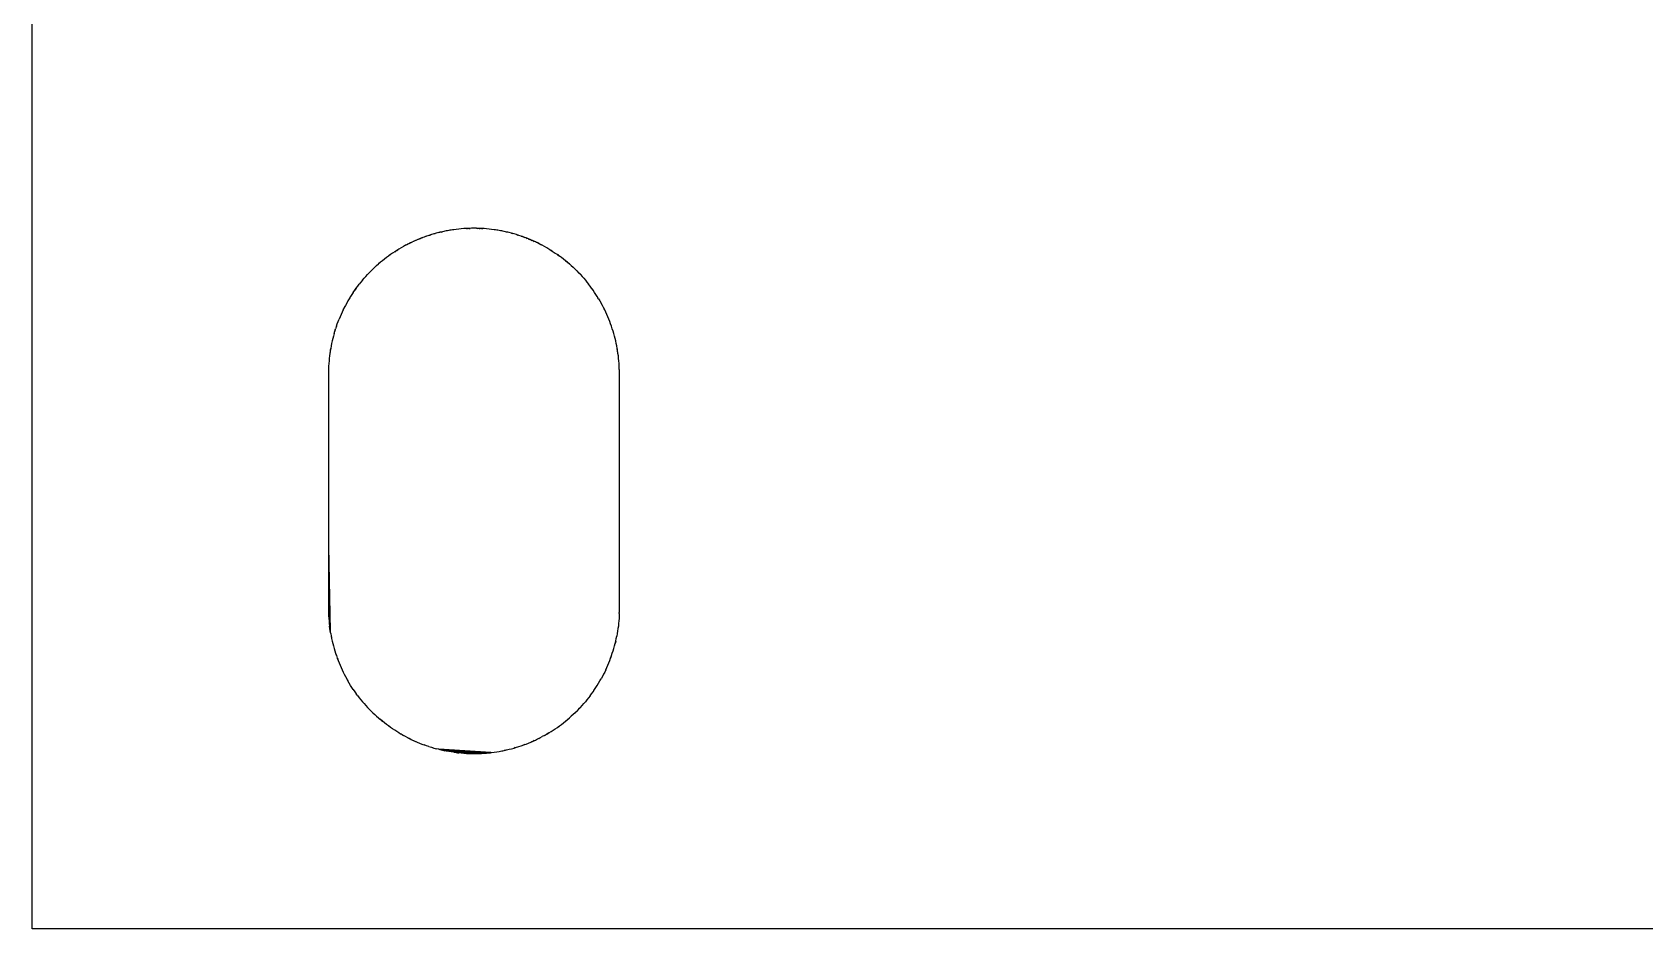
# Model space of a CAD drawing. Header units: millimetres. Extents: x 2543.3 to 2639, y 1717.1 to 1778.9.
# Drawn here: x 2629.829 to 2634.429, y 1737.958 to 1740.518 of the extents above; entities that cross this region are included whole.
import ezdxf

# ---------------------------------------------------------------- set-up
doc = ezdxf.new("R2010")
doc.units = ezdxf.units.MM

msp = doc.modelspace()

# ---------------------------------------------------------------- linework, layer by layer
at = {"color": 7, "linetype": 'Continuous', "lineweight": 25}
for p, q in [((2629.8288, 1737.9579), (2629.8288, 1778.9146)), ((2631.0096, 1739.9502), (2631.0025, 1739.9488)), ((2631.0096, 1739.9502), (2631.006, 1739.9495)), ((2631.0167, 1739.9516), (2631.0096, 1739.9502)), ((2631.0131, 1739.9509), (2631.0096, 1739.9502)), ((2631.0167, 1739.9516), (2631.0131, 1739.9509)), ((2631.0239, 1739.9528), (2631.0167, 1739.9516)), ((2631.0203, 1739.9522), (2631.0167, 1739.9516)), ((2631.0239, 1739.9528), (2631.0203, 1739.9522)), ((2631.031, 1739.9538), (2631.0239, 1739.9528)), ((2631.0274, 1739.9533), (2631.0239, 1739.9528)), ((2631.031, 1739.9538), (2631.0274, 1739.9533)), ((2631.0382, 1739.9548), (2631.031, 1739.9538)), ((2631.0454, 1739.9556), (2631.0382, 1739.9548)), ((2631.0526, 1739.9563), (2631.0454, 1739.9556)), ((2631.0598, 1739.9568), (2631.0526, 1739.9563)), ((2631.0671, 1739.9573), (2631.0598, 1739.9568)), ((2631.0634, 1739.9571), (2631.0598, 1739.9568)), ((2631.0671, 1739.9573), (2631.0634, 1739.9571)), ((2631.0743, 1739.9576), (2631.0671, 1739.9573)), ((2631.0671, 1739.9573), (2631.0707, 1739.9575)), ((2631.0743, 1739.9576), (2631.0707, 1739.9575)), ((2631.0815, 1739.9578), (2631.0743, 1739.9576)), ((2631.0743, 1739.9576), (2631.0779, 1739.9577)), ((2631.0815, 1739.9578), (2631.0779, 1739.9577)), ((2631.0888, 1739.9579), (2631.0815, 1739.9578)), ((2631.096, 1739.9578), (2631.0888, 1739.9579)), ((2631.1033, 1739.9576), (2631.096, 1739.9578)), ((2631.096, 1739.9578), (2631.0996, 1739.9577)), ((2631.1033, 1739.9576), (2631.0996, 1739.9577)), ((2631.1105, 1739.9573), (2631.1033, 1739.9576)), ((2631.1033, 1739.9576), (2631.1069, 1739.9575)), ((2631.1105, 1739.9573), (2631.1069, 1739.9575)), ((2631.1105, 1739.9573), (2631.1141, 1739.9571)), ((2631.1177, 1739.9568), (2631.1105, 1739.9573)), ((2631.1177, 1739.9568), (2631.1141, 1739.9571)), ((2631.1249, 1739.9563), (2631.1177, 1739.9568)), ((2631.1322, 1739.9556), (2631.1249, 1739.9563)), ((2631.1393, 1739.9548), (2631.1322, 1739.9556)), ((2631.1465, 1739.9538), (2631.1393, 1739.9548)), ((2631.1501, 1739.9533), (2631.1465, 1739.9538)), ((2631.1537, 1739.9528), (2631.1465, 1739.9538)), ((2631.1537, 1739.9528), (2631.1501, 1739.9533)), ((2631.1573, 1739.9522), (2631.1537, 1739.9528)), ((2631.1608, 1739.9516), (2631.1537, 1739.9528)), ((2631.1608, 1739.9516), (2631.1573, 1739.9522)), ((2631.168, 1739.9502), (2631.1608, 1739.9516)), ((2631.1644, 1739.9509), (2631.1608, 1739.9516)), ((2631.168, 1739.9502), (2631.1644, 1739.9509)), ((2631.1751, 1739.9488), (2631.168, 1739.9502)), ((2631.1715, 1739.9495), (2631.168, 1739.9502)), ((2630.8876, 1739.9058), (2630.8813, 1739.9023)), ((2630.8939, 1739.9093), (2630.8876, 1739.9058)), ((2630.8939, 1739.9093), (2630.9004, 1739.9126)), ((2630.8972, 1739.911), (2630.8939, 1739.9093)), ((2630.9004, 1739.9126), (2630.8972, 1739.911)), ((2630.9068, 1739.9159), (2630.9004, 1739.9126)), ((2630.9036, 1739.9142), (2630.9004, 1739.9126)), ((2630.9036, 1739.9142), (2630.9068, 1739.9159)), ((2630.9068, 1739.9159), (2630.9134, 1739.919)), ((2630.9101, 1739.9174), (2630.9068, 1739.9159)), ((2630.9101, 1739.9174), (2630.9134, 1739.919)), ((2630.92, 1739.922), (2630.9134, 1739.919)), ((2630.9167, 1739.9205), (2630.9134, 1739.919)), ((2630.92, 1739.922), (2630.9167, 1739.9205)), ((2630.9266, 1739.9249), (2630.92, 1739.922)), ((2630.9233, 1739.9234), (2630.92, 1739.922)), ((2630.9266, 1739.9249), (2630.9233, 1739.9234)), ((2630.9333, 1739.9276), (2630.9266, 1739.9249)), ((2630.93, 1739.9263), (2630.9266, 1739.9249)), ((2630.9333, 1739.9276), (2630.93, 1739.9263)), ((2630.94, 1739.9303), (2630.9333, 1739.9276)), ((2630.9333, 1739.9276), (2630.9367, 1739.929)), ((2630.94, 1739.9303), (2630.9367, 1739.929)), ((2630.9468, 1739.9328), (2630.94, 1739.9303)), ((2630.94, 1739.9303), (2630.9434, 1739.9316)), ((2630.9468, 1739.9328), (2630.9434, 1739.9316)), ((2630.9537, 1739.9352), (2630.9468, 1739.9328)), ((2630.9502, 1739.934), (2630.9468, 1739.9328)), ((2630.9537, 1739.9352), (2630.9502, 1739.934)), ((2630.9605, 1739.9376), (2630.9537, 1739.9352)), ((2630.9674, 1739.9397), (2630.9605, 1739.9376)), ((2630.9605, 1739.9376), (2630.964, 1739.9386)), ((2630.9674, 1739.9397), (2630.964, 1739.9386)), ((2630.9744, 1739.9418), (2630.9674, 1739.9397)), ((2630.9814, 1739.9437), (2630.9744, 1739.9418)), ((2630.9744, 1739.9418), (2630.9779, 1739.9428)), ((2630.9814, 1739.9437), (2630.9779, 1739.9428)), ((2630.9884, 1739.9455), (2630.9814, 1739.9437)), ((2630.9954, 1739.9472), (2630.9884, 1739.9455)), ((2630.9884, 1739.9455), (2630.9919, 1739.9464)), ((2630.9954, 1739.9472), (2630.9919, 1739.9464)), ((2631.0025, 1739.9488), (2630.9954, 1739.9472)), ((2630.9954, 1739.9472), (2630.999, 1739.948)), ((2631.0025, 1739.9488), (2630.999, 1739.948)), ((2631.006, 1739.9495), (2631.0025, 1739.9488)), ((2631.1751, 1739.9488), (2631.1715, 1739.9495)), ((2631.1821, 1739.9472), (2631.1751, 1739.9488)), ((2631.1786, 1739.948), (2631.1751, 1739.9488)), ((2631.1821, 1739.9472), (2631.1786, 1739.948)), ((2631.1856, 1739.9464), (2631.1821, 1739.9472)), ((2631.1892, 1739.9455), (2631.1821, 1739.9472)), ((2631.1892, 1739.9455), (2631.1856, 1739.9464)), ((2631.1962, 1739.9437), (2631.1892, 1739.9455)), ((2631.1962, 1739.9437), (2631.1997, 1739.9428)), ((2631.2032, 1739.9418), (2631.1962, 1739.9437)), ((2631.2032, 1739.9418), (2631.1997, 1739.9428)), ((2631.2101, 1739.9397), (2631.2032, 1739.9418)), ((2631.217, 1739.9376), (2631.2101, 1739.9397)), ((2631.2101, 1739.9397), (2631.2136, 1739.9386)), ((2631.217, 1739.9376), (2631.2136, 1739.9386)), ((2631.2239, 1739.9352), (2631.217, 1739.9376)), ((2631.2307, 1739.9328), (2631.2239, 1739.9352)), ((2631.2239, 1739.9352), (2631.2273, 1739.934)), ((2631.2307, 1739.9328), (2631.2273, 1739.934)), ((2631.2375, 1739.9303), (2631.2307, 1739.9328)), ((2631.2307, 1739.9328), (2631.2341, 1739.9316)), ((2631.2375, 1739.9303), (2631.2341, 1739.9316)), ((2631.2375, 1739.9303), (2631.2409, 1739.929)), ((2631.2442, 1739.9276), (2631.2375, 1739.9303)), ((2631.2442, 1739.9276), (2631.2409, 1739.929)), ((2631.2442, 1739.9276), (2631.2476, 1739.9263)), ((2631.2509, 1739.9249), (2631.2442, 1739.9276)), ((2631.2509, 1739.9249), (2631.2476, 1739.9263)), ((2631.2576, 1739.922), (2631.2509, 1739.9249)), ((2631.2509, 1739.9249), (2631.2542, 1739.9234)), ((2631.2576, 1739.922), (2631.2542, 1739.9234)), ((2631.2642, 1739.919), (2631.2576, 1739.922)), ((2631.2576, 1739.922), (2631.2609, 1739.9205)), ((2631.2642, 1739.919), (2631.2609, 1739.9205)), ((2631.2674, 1739.9174), (2631.2642, 1739.919)), ((2631.2707, 1739.9159), (2631.2642, 1739.919)), ((2631.2707, 1739.9159), (2631.2674, 1739.9174)), ((2631.2772, 1739.9126), (2631.2707, 1739.9159)), ((2631.2707, 1739.9159), (2631.2739, 1739.9142)), ((2631.2772, 1739.9126), (2631.2739, 1739.9142)), ((2631.2836, 1739.9093), (2631.2772, 1739.9126)), ((2631.2772, 1739.9126), (2631.2804, 1739.911)), ((2631.2836, 1739.9093), (2631.2804, 1739.911)), ((2631.29, 1739.9058), (2631.2836, 1739.9093)), ((2631.2963, 1739.9023), (2631.29, 1739.9058)), ((2630.822, 1739.8608), (2630.8165, 1739.8561)), ((2630.8193, 1739.8584), (2630.8165, 1739.8561)), ((2630.822, 1739.8608), (2630.8193, 1739.8584)), ((2630.8276, 1739.8654), (2630.822, 1739.8608)), ((2630.8248, 1739.8631), (2630.822, 1739.8608)), ((2630.8276, 1739.8654), (2630.8248, 1739.8631)), ((2630.8333, 1739.8699), (2630.8276, 1739.8654)), ((2630.839, 1739.8743), (2630.8333, 1739.8699)), ((2630.8448, 1739.8786), (2630.839, 1739.8743)), ((2630.8507, 1739.8828), (2630.8448, 1739.8786)), ((2630.8448, 1739.8786), (2630.8478, 1739.8807)), ((2630.8507, 1739.8828), (2630.8478, 1739.8807)), ((2630.8567, 1739.8869), (2630.8507, 1739.8828)), ((2630.8627, 1739.8909), (2630.8567, 1739.8869)), ((2630.8689, 1739.8948), (2630.8627, 1739.8909)), ((2630.8627, 1739.8909), (2630.8658, 1739.8929)), ((2630.8689, 1739.8948), (2630.8658, 1739.8929)), ((2630.875, 1739.8986), (2630.8689, 1739.8948)), ((2630.8689, 1739.8948), (2630.8719, 1739.8967)), ((2630.875, 1739.8986), (2630.8719, 1739.8967)), ((2630.8813, 1739.9023), (2630.875, 1739.8986)), ((2631.3025, 1739.8986), (2631.2963, 1739.9023)), ((2631.3087, 1739.8948), (2631.3025, 1739.8986)), ((2631.3056, 1739.8967), (2631.3025, 1739.8986)), ((2631.3056, 1739.8967), (2631.3087, 1739.8948)), ((2631.3087, 1739.8948), (2631.3148, 1739.8909)), ((2631.3117, 1739.8929), (2631.3087, 1739.8948)), ((2631.3117, 1739.8929), (2631.3148, 1739.8909)), ((2631.3148, 1739.8909), (2631.3208, 1739.8869)), ((2631.3208, 1739.8869), (2631.3268, 1739.8828)), ((2631.3268, 1739.8828), (2631.3327, 1739.8786)), ((2631.3298, 1739.8807), (2631.3268, 1739.8828)), ((2631.3327, 1739.8786), (2631.3298, 1739.8807)), ((2631.3385, 1739.8743), (2631.3327, 1739.8786)), ((2631.3443, 1739.8699), (2631.3385, 1739.8743)), ((2631.3499, 1739.8654), (2631.3443, 1739.8699)), ((2631.3499, 1739.8654), (2631.3555, 1739.8608)), ((2631.3527, 1739.8631), (2631.3499, 1739.8654)), ((2631.3555, 1739.8608), (2631.3527, 1739.8631)), ((2631.3555, 1739.8608), (2631.361, 1739.8561)), ((2631.3583, 1739.8584), (2631.3555, 1739.8608)), ((2631.361, 1739.8561), (2631.3583, 1739.8584)), ((2630.7709, 1739.8096), (2630.7756, 1739.8151)), ((2630.7756, 1739.8151), (2630.7804, 1739.8205)), ((2630.7804, 1739.8205), (2630.7853, 1739.8259)), ((2630.7902, 1739.8311), (2630.7853, 1739.8259)), ((2630.7878, 1739.8285), (2630.7853, 1739.8259)), ((2630.7902, 1739.8311), (2630.7878, 1739.8285)), ((2630.7953, 1739.8363), (2630.7902, 1739.8311)), ((2630.8005, 1739.8414), (2630.7953, 1739.8363)), ((2630.8057, 1739.8464), (2630.8005, 1739.8414)), ((2630.8111, 1739.8513), (2630.8057, 1739.8464)), ((2630.8111, 1739.8513), (2630.8165, 1739.8561)), ((2631.361, 1739.8561), (2631.3665, 1739.8513)), ((2631.3665, 1739.8513), (2631.3718, 1739.8464)), ((2631.3718, 1739.8464), (2631.3771, 1739.8414)), ((2631.3822, 1739.8363), (2631.3771, 1739.8414)), ((2631.3822, 1739.8363), (2631.3873, 1739.8311)), ((2631.3898, 1739.8285), (2631.3873, 1739.8311)), ((2631.3923, 1739.8259), (2631.3873, 1739.8311)), ((2631.3923, 1739.8259), (2631.3898, 1739.8285)), ((2631.3923, 1739.8259), (2631.3972, 1739.8205)), ((2631.3972, 1739.8205), (2631.402, 1739.8151)), ((2631.402, 1739.8151), (2631.4067, 1739.8096)), ((2630.7407, 1739.7689), (2630.7368, 1739.7628)), ((2630.7447, 1739.7749), (2630.7407, 1739.7689)), ((2630.7447, 1739.7749), (2630.7488, 1739.7809)), ((2630.7488, 1739.7809), (2630.753, 1739.7868)), ((2630.7509, 1739.7838), (2630.7488, 1739.7809)), ((2630.753, 1739.7868), (2630.7509, 1739.7838)), ((2630.753, 1739.7868), (2630.7573, 1739.7926)), ((2630.7573, 1739.7926), (2630.7617, 1739.7984)), ((2630.7663, 1739.804), (2630.7617, 1739.7984)), ((2630.7709, 1739.8096), (2630.7663, 1739.804)), ((2631.4067, 1739.8096), (2631.4113, 1739.804)), ((2631.4113, 1739.804), (2631.4158, 1739.7984)), ((2631.4202, 1739.7926), (2631.4158, 1739.7984)), ((2631.4245, 1739.7868), (2631.4202, 1739.7926)), ((2631.4287, 1739.7809), (2631.4245, 1739.7868)), ((2631.4266, 1739.7838), (2631.4245, 1739.7868)), ((2631.4287, 1739.7809), (2631.4266, 1739.7838)), ((2631.4328, 1739.7749), (2631.4287, 1739.7809)), ((2631.4368, 1739.7689), (2631.4328, 1739.7749)), ((2631.4407, 1739.7628), (2631.4368, 1739.7689)), ((2630.7158, 1739.7248), (2630.7127, 1739.7182)), ((2630.719, 1739.7313), (2630.7158, 1739.7248)), ((2630.7158, 1739.7248), (2630.7174, 1739.728)), ((2630.719, 1739.7313), (2630.7174, 1739.728)), ((2630.7223, 1739.7377), (2630.719, 1739.7313)), ((2630.7258, 1739.7441), (2630.7223, 1739.7377)), ((2630.7294, 1739.7504), (2630.7258, 1739.7441)), ((2630.733, 1739.7566), (2630.7294, 1739.7504)), ((2630.7368, 1739.7628), (2630.733, 1739.7566)), ((2630.7349, 1739.7597), (2630.733, 1739.7566)), ((2630.7368, 1739.7628), (2630.7349, 1739.7597)), ((2631.4445, 1739.7566), (2631.4407, 1739.7628)), ((2631.4426, 1739.7597), (2631.4407, 1739.7628)), ((2631.4445, 1739.7566), (2631.4426, 1739.7597)), ((2631.4445, 1739.7566), (2631.4482, 1739.7504)), ((2631.4482, 1739.7504), (2631.4517, 1739.7441)), ((2631.4552, 1739.7377), (2631.4517, 1739.7441)), ((2631.4585, 1739.7313), (2631.4552, 1739.7377)), ((2631.4618, 1739.7248), (2631.4585, 1739.7313)), ((2631.4585, 1739.7313), (2631.4602, 1739.728)), ((2631.4618, 1739.7248), (2631.4602, 1739.728)), ((2631.4649, 1739.7182), (2631.4618, 1739.7248)), ((2630.6964, 1739.678), (2630.6941, 1739.6711)), ((2630.6964, 1739.678), (2630.6988, 1739.6848)), ((2630.6988, 1739.6848), (2630.7013, 1739.6916)), ((2630.7013, 1739.6916), (2630.704, 1739.6983)), ((2630.7068, 1739.705), (2630.704, 1739.6983)), ((2630.7097, 1739.7117), (2630.7068, 1739.705)), ((2630.7127, 1739.7182), (2630.7097, 1739.7117)), ((2631.4679, 1739.7117), (2631.4649, 1739.7182)), ((2631.4708, 1739.705), (2631.4679, 1739.7117)), ((2631.4736, 1739.6983), (2631.4708, 1739.705)), ((2631.4762, 1739.6916), (2631.4736, 1739.6983)), ((2631.4787, 1739.6848), (2631.4762, 1739.6916)), ((2631.4812, 1739.678), (2631.4787, 1739.6848)), ((2631.4835, 1739.6711), (2631.4812, 1739.678)), ((2630.6828, 1739.6291), (2630.6814, 1739.622)), ((2630.6844, 1739.6362), (2630.6828, 1739.6291)), ((2630.6861, 1739.6433), (2630.6844, 1739.6362)), ((2630.6879, 1739.6503), (2630.6861, 1739.6433)), ((2630.6898, 1739.6572), (2630.6879, 1739.6503)), ((2630.6898, 1739.6572), (2630.6919, 1739.6642)), ((2630.6919, 1739.6642), (2630.6941, 1739.6711)), ((2630.693, 1739.6677), (2630.6919, 1739.6642)), ((2630.693, 1739.6677), (2630.6941, 1739.6711)), ((2631.4856, 1739.6642), (2631.4835, 1739.6711)), ((2631.4877, 1739.6572), (2631.4856, 1739.6642)), ((2631.4896, 1739.6503), (2631.4877, 1739.6572)), ((2631.4914, 1739.6433), (2631.4896, 1739.6503)), ((2631.4931, 1739.6362), (2631.4914, 1739.6433)), ((2631.4947, 1739.6291), (2631.4931, 1739.6362)), ((2631.4961, 1739.622), (2631.4947, 1739.6291)), ((2630.676, 1739.5862), (2630.6754, 1739.579)), ((2630.6769, 1739.5934), (2630.676, 1739.5862)), ((2630.6778, 1739.6006), (2630.6769, 1739.5934)), ((2630.6789, 1739.6078), (2630.6778, 1739.6006)), ((2630.6783, 1739.6042), (2630.6778, 1739.6006)), ((2630.6789, 1739.6078), (2630.6783, 1739.6042)), ((2630.6801, 1739.6149), (2630.6789, 1739.6078)), ((2630.6795, 1739.6114), (2630.6789, 1739.6078)), ((2630.6795, 1739.6114), (2630.6801, 1739.6149)), ((2630.6814, 1739.622), (2630.6801, 1739.6149)), ((2631.4975, 1739.6149), (2631.4961, 1739.622)), ((2631.4987, 1739.6078), (2631.4975, 1739.6149)), ((2631.4981, 1739.6114), (2631.4975, 1739.6149)), ((2631.4987, 1739.6078), (2631.4981, 1739.6114)), ((2631.4997, 1739.6006), (2631.4987, 1739.6078)), ((2631.4992, 1739.6042), (2631.4987, 1739.6078)), ((2631.4997, 1739.6006), (2631.4992, 1739.6042)), ((2631.5007, 1739.5934), (2631.4997, 1739.6006)), ((2631.5015, 1739.5862), (2631.5007, 1739.5934)), ((2631.5022, 1739.579), (2631.5015, 1739.5862)), ((2630.674, 1739.5573), (2630.6738, 1739.5501)), ((2630.6738, 1739.5501), (2630.6738, 1739.5429)), ((2630.6738, 1739.5429), (2630.6738, 1738.8729)), ((2630.6743, 1739.5646), (2630.674, 1739.5573)), ((2630.6748, 1739.5718), (2630.6743, 1739.5646)), ((2630.6754, 1739.579), (2630.6748, 1739.5718)), ((2631.5028, 1739.5718), (2631.5022, 1739.579)), ((2631.5032, 1739.5646), (2631.5028, 1739.5718)), ((2631.5035, 1739.5573), (2631.5032, 1739.5646)), ((2631.5037, 1739.5501), (2631.5035, 1739.5573)), ((2631.5036, 1739.5537), (2631.5035, 1739.5573)), ((2631.5037, 1739.5501), (2631.5036, 1739.5537)), ((2631.5038, 1739.5429), (2631.5037, 1739.5501)), ((2631.5038, 1738.8729), (2631.5038, 1739.5429)), ((2630.6738, 1739.049), (2630.6789, 1738.8079)), ((2630.6738, 1738.8729), (2630.6738, 1738.8656)), ((2630.6738, 1738.8656), (2630.674, 1738.8584)), ((2630.674, 1738.8584), (2630.6743, 1738.8511)), ((2630.6743, 1738.8511), (2630.6748, 1738.8439)), ((2630.6743, 1738.8511), (2630.6746, 1738.8475)), ((2630.6746, 1738.8475), (2630.6748, 1738.8439)), ((2631.5032, 1738.8511), (2631.5028, 1738.8439)), ((2631.5035, 1738.8584), (2631.5032, 1738.8511)), ((2631.5035, 1738.8584), (2631.5037, 1738.8656)), ((2631.5035, 1738.8584), (2631.5036, 1738.862)), ((2631.5036, 1738.862), (2631.5037, 1738.8656)), ((2631.5037, 1738.8656), (2631.5038, 1738.8729)), ((2630.6748, 1738.8439), (2630.6754, 1738.8367)), ((2630.6754, 1738.8367), (2630.676, 1738.8295)), ((2630.676, 1738.8295), (2630.6769, 1738.8223)), ((2630.6778, 1738.8151), (2630.6769, 1738.8223)), ((2630.6789, 1738.8079), (2630.6778, 1738.8151)), ((2630.6801, 1738.8008), (2630.6789, 1738.8079)), ((2630.6801, 1738.8008), (2630.6814, 1738.7937)), ((2631.4975, 1738.8008), (2631.4961, 1738.7937)), ((2631.4987, 1738.8079), (2631.4975, 1738.8008)), ((2631.4997, 1738.8151), (2631.4987, 1738.8079)), ((2631.5007, 1738.8223), (2631.4997, 1738.8151)), ((2631.5015, 1738.8295), (2631.5007, 1738.8223)), ((2631.5022, 1738.8367), (2631.5015, 1738.8295)), ((2631.5028, 1738.8439), (2631.5022, 1738.8367)), ((2630.6814, 1738.7937), (2630.6828, 1738.7866)), ((2630.6814, 1738.7937), (2630.6821, 1738.7901)), ((2630.6821, 1738.7901), (2630.6828, 1738.7866)), ((2630.6828, 1738.7866), (2630.6844, 1738.7795)), ((2630.6844, 1738.7795), (2630.6861, 1738.7725)), ((2630.6844, 1738.7795), (2630.6853, 1738.776)), ((2630.6853, 1738.776), (2630.6861, 1738.7725)), ((2630.6861, 1738.7725), (2630.6879, 1738.7654)), ((2630.6879, 1738.7654), (2630.6898, 1738.7585)), ((2630.6898, 1738.7585), (2630.6919, 1738.7515)), ((2630.6898, 1738.7585), (2630.6909, 1738.755)), ((2630.6909, 1738.755), (2630.6919, 1738.7515)), ((2631.4856, 1738.7515), (2631.4877, 1738.7585)), ((2631.4856, 1738.7515), (2631.4867, 1738.755)), ((2631.4867, 1738.755), (2631.4877, 1738.7585)), ((2631.4877, 1738.7585), (2631.4896, 1738.7654)), ((2631.4896, 1738.7654), (2631.4914, 1738.7725)), ((2631.4931, 1738.7795), (2631.4914, 1738.7725)), ((2631.4914, 1738.7725), (2631.4923, 1738.776)), ((2631.4923, 1738.776), (2631.4931, 1738.7795)), ((2631.4931, 1738.7795), (2631.4947, 1738.7866)), ((2631.4947, 1738.7866), (2631.4961, 1738.7937)), ((2631.4947, 1738.7866), (2631.4954, 1738.7901)), ((2631.4954, 1738.7901), (2631.4961, 1738.7937)), ((2630.6919, 1738.7515), (2630.6941, 1738.7446)), ((2630.6941, 1738.7446), (2630.6964, 1738.7377)), ((2630.6941, 1738.7446), (2630.6952, 1738.7412)), ((2630.6952, 1738.7412), (2630.6964, 1738.7377)), ((2630.6964, 1738.7377), (2630.6988, 1738.7309)), ((2630.6964, 1738.7377), (2630.6976, 1738.7343)), ((2630.6976, 1738.7343), (2630.6988, 1738.7309)), ((2630.6988, 1738.7309), (2630.7013, 1738.7241)), ((2630.6988, 1738.7309), (2630.7001, 1738.7275)), ((2630.7001, 1738.7275), (2630.7013, 1738.7241)), ((2630.7013, 1738.7241), (2630.704, 1738.7174)), ((2630.704, 1738.7174), (2630.7068, 1738.7107)), ((2630.7068, 1738.7107), (2630.7097, 1738.7041)), ((2631.4679, 1738.7041), (2631.4708, 1738.7107)), ((2631.4708, 1738.7107), (2631.4736, 1738.7174)), ((2631.4736, 1738.7174), (2631.4762, 1738.7241)), ((2631.4762, 1738.7241), (2631.4787, 1738.7309)), ((2631.4762, 1738.7241), (2631.4775, 1738.7275)), ((2631.4775, 1738.7275), (2631.4787, 1738.7309)), ((2631.4787, 1738.7309), (2631.4812, 1738.7377)), ((2631.48, 1738.7343), (2631.4787, 1738.7309)), ((2631.48, 1738.7343), (2631.4812, 1738.7377)), ((2631.4812, 1738.7377), (2631.4835, 1738.7446)), ((2631.4812, 1738.7377), (2631.4823, 1738.7412)), ((2631.4823, 1738.7412), (2631.4835, 1738.7446)), ((2631.4835, 1738.7446), (2631.4856, 1738.7515)), ((2630.7097, 1738.7041), (2630.7127, 1738.6975)), ((2630.7127, 1738.6975), (2630.7158, 1738.6909)), ((2630.7158, 1738.6909), (2630.719, 1738.6845)), ((2630.719, 1738.6845), (2630.7223, 1738.678)), ((2630.7223, 1738.678), (2630.7258, 1738.6717)), ((2630.7294, 1738.6654), (2630.7258, 1738.6717)), ((2630.7258, 1738.6717), (2630.7276, 1738.6685)), ((2630.7276, 1738.6685), (2630.7294, 1738.6654)), ((2630.733, 1738.6591), (2630.7294, 1738.6654)), ((2631.4445, 1738.6591), (2631.4482, 1738.6654)), ((2631.4482, 1738.6654), (2631.4517, 1738.6717)), ((2631.4482, 1738.6654), (2631.45, 1738.6685)), ((2631.45, 1738.6685), (2631.4517, 1738.6717)), ((2631.4552, 1738.678), (2631.4517, 1738.6717)), ((2631.4585, 1738.6845), (2631.4552, 1738.678)), ((2631.4618, 1738.6909), (2631.4585, 1738.6845)), ((2631.4649, 1738.6975), (2631.4618, 1738.6909)), ((2631.4649, 1738.6975), (2631.4679, 1738.7041)), ((2630.7368, 1738.6529), (2630.733, 1738.6591)), ((2630.7407, 1738.6468), (2630.7368, 1738.6529)), ((2630.7447, 1738.6408), (2630.7407, 1738.6468)), ((2630.7447, 1738.6408), (2630.7488, 1738.6348)), ((2630.7468, 1738.6378), (2630.7447, 1738.6408)), ((2630.7468, 1738.6378), (2630.7488, 1738.6348)), ((2630.7488, 1738.6348), (2630.753, 1738.6289)), ((2630.7573, 1738.6231), (2630.753, 1738.6289)), ((2630.7573, 1738.6231), (2630.7617, 1738.6174)), ((2630.7617, 1738.6174), (2630.7663, 1738.6117)), ((2631.4158, 1738.6174), (2631.4113, 1738.6117)), ((2631.4202, 1738.6231), (2631.4158, 1738.6174)), ((2631.4202, 1738.6231), (2631.4245, 1738.6289)), ((2631.4245, 1738.6289), (2631.4287, 1738.6348)), ((2631.4287, 1738.6348), (2631.4328, 1738.6408)), ((2631.4287, 1738.6348), (2631.4308, 1738.6378)), ((2631.4308, 1738.6378), (2631.4328, 1738.6408)), ((2631.4328, 1738.6408), (2631.4368, 1738.6468)), ((2631.4368, 1738.6468), (2631.4407, 1738.6529)), ((2631.4407, 1738.6529), (2631.4445, 1738.6591)), ((2630.7663, 1738.6117), (2630.7709, 1738.6061)), ((2630.7709, 1738.6061), (2630.7756, 1738.6006)), ((2630.7756, 1738.6006), (2630.7804, 1738.5952)), ((2630.7804, 1738.5952), (2630.7853, 1738.5898)), ((2630.7853, 1738.5898), (2630.7902, 1738.5846)), ((2630.7878, 1738.5872), (2630.7853, 1738.5898)), ((2630.7878, 1738.5872), (2630.7902, 1738.5846)), ((2630.7902, 1738.5846), (2630.7953, 1738.5794)), ((2630.7953, 1738.5794), (2630.8005, 1738.5743)), ((2630.7953, 1738.5794), (2630.7979, 1738.5769)), ((2630.7979, 1738.5769), (2630.8005, 1738.5743)), ((2630.8005, 1738.5743), (2630.8057, 1738.5693)), ((2631.3771, 1738.5743), (2631.3718, 1738.5693)), ((2631.3822, 1738.5794), (2631.3771, 1738.5743)), ((2631.3796, 1738.5769), (2631.3771, 1738.5743)), ((2631.3796, 1738.5769), (2631.3822, 1738.5794)), ((2631.3873, 1738.5846), (2631.3822, 1738.5794)), ((2631.3923, 1738.5898), (2631.3873, 1738.5846)), ((2631.3898, 1738.5872), (2631.3873, 1738.5846)), ((2631.3898, 1738.5872), (2631.3923, 1738.5898)), ((2631.3923, 1738.5898), (2631.3972, 1738.5952)), ((2631.3972, 1738.5952), (2631.402, 1738.6006)), ((2631.4067, 1738.6061), (2631.402, 1738.6006)), ((2631.4113, 1738.6117), (2631.4067, 1738.6061)), ((2630.8057, 1738.5693), (2630.8111, 1738.5645)), ((2630.8111, 1738.5645), (2630.8165, 1738.5597)), ((2630.8165, 1738.5597), (2630.822, 1738.555)), ((2630.8165, 1738.5597), (2630.8193, 1738.5573)), ((2630.8193, 1738.5573), (2630.822, 1738.555)), ((2630.8276, 1738.5503), (2630.822, 1738.555)), ((2630.8248, 1738.5526), (2630.822, 1738.555)), ((2630.8248, 1738.5526), (2630.8276, 1738.5503)), ((2630.8333, 1738.5458), (2630.8276, 1738.5503)), ((2630.839, 1738.5414), (2630.8333, 1738.5458)), ((2630.8448, 1738.5371), (2630.839, 1738.5414)), ((2630.8507, 1738.5329), (2630.8448, 1738.5371)), ((2630.8478, 1738.535), (2630.8448, 1738.5371)), ((2630.8478, 1738.535), (2630.8507, 1738.5329)), ((2630.8567, 1738.5288), (2630.8507, 1738.5329)), ((2630.8627, 1738.5248), (2630.8567, 1738.5288)), ((2630.8689, 1738.5209), (2630.8627, 1738.5248)), ((2631.3087, 1738.5209), (2631.3148, 1738.5248)), ((2631.3148, 1738.5248), (2631.3208, 1738.5288)), ((2631.3208, 1738.5288), (2631.3268, 1738.5329)), ((2631.3268, 1738.5329), (2631.3327, 1738.5371)), ((2631.3268, 1738.5329), (2631.3298, 1738.535)), ((2631.3298, 1738.535), (2631.3327, 1738.5371)), ((2631.3327, 1738.5371), (2631.3385, 1738.5414)), ((2631.3385, 1738.5414), (2631.3443, 1738.5458)), ((2631.3443, 1738.5458), (2631.3499, 1738.5503)), ((2631.3499, 1738.5503), (2631.3555, 1738.555)), ((2631.3499, 1738.5503), (2631.3527, 1738.5526)), ((2631.3527, 1738.5526), (2631.3555, 1738.555)), ((2631.3555, 1738.555), (2631.361, 1738.5597)), ((2631.3555, 1738.555), (2631.3583, 1738.5573)), ((2631.3583, 1738.5573), (2631.361, 1738.5597)), ((2631.361, 1738.5597), (2631.3665, 1738.5645)), ((2631.3718, 1738.5693), (2631.3665, 1738.5645)), ((2630.875, 1738.5171), (2630.8689, 1738.5209)), ((2630.8813, 1738.5135), (2630.875, 1738.5171)), ((2630.875, 1738.5171), (2630.8782, 1738.5153)), ((2630.8782, 1738.5153), (2630.8813, 1738.5135)), ((2630.8876, 1738.5099), (2630.8813, 1738.5135)), ((2630.8844, 1738.5117), (2630.8813, 1738.5135)), ((2630.8844, 1738.5117), (2630.8876, 1738.5099)), ((2630.8939, 1738.5064), (2630.8876, 1738.5099)), ((2630.9004, 1738.5031), (2630.8939, 1738.5064)), ((2630.9068, 1738.4999), (2630.9004, 1738.5031)), ((2630.9004, 1738.5031), (2630.9036, 1738.5015)), ((2630.9036, 1738.5015), (2630.9068, 1738.4999)), ((2630.9068, 1738.4999), (2630.9134, 1738.4967)), ((2630.9068, 1738.4999), (2630.9101, 1738.4983)), ((2630.9101, 1738.4983), (2630.9134, 1738.4967)), ((2630.9134, 1738.4967), (2630.92, 1738.4937)), ((2630.9134, 1738.4967), (2630.9167, 1738.4952)), ((2630.9167, 1738.4952), (2630.92, 1738.4937)), ((2630.92, 1738.4937), (2630.9266, 1738.4909)), ((2630.92, 1738.4937), (2630.9233, 1738.4923)), ((2630.9233, 1738.4923), (2630.9266, 1738.4909)), ((2630.9266, 1738.4909), (2630.9333, 1738.4881)), ((2630.9333, 1738.4881), (2630.94, 1738.4854)), ((2630.94, 1738.4854), (2630.9468, 1738.4829)), ((2630.94, 1738.4854), (2630.9434, 1738.4842)), ((2630.9434, 1738.4842), (2630.9468, 1738.4829)), ((2630.9537, 1738.4805), (2630.9468, 1738.4829)), ((2630.9605, 1738.4782), (2630.9537, 1738.4805)), ((2630.9605, 1738.4782), (2630.9674, 1738.476)), ((2630.9605, 1738.4782), (2630.964, 1738.4771)), ((2631.2101, 1738.476), (2631.217, 1738.4782)), ((2631.2136, 1738.4771), (2631.217, 1738.4782)), ((2631.217, 1738.4782), (2631.2239, 1738.4805)), ((2631.2239, 1738.4805), (2631.2307, 1738.4829)), ((2631.2307, 1738.4829), (2631.2375, 1738.4854)), ((2631.2341, 1738.4842), (2631.2307, 1738.4829)), ((2631.2341, 1738.4842), (2631.2375, 1738.4854)), ((2631.2375, 1738.4854), (2631.2442, 1738.4881)), ((2631.2442, 1738.4881), (2631.2509, 1738.4909)), ((2631.2509, 1738.4909), (2631.2576, 1738.4937)), ((2631.2509, 1738.4909), (2631.2542, 1738.4923)), ((2631.2542, 1738.4923), (2631.2576, 1738.4937)), ((2631.2576, 1738.4937), (2631.2642, 1738.4967)), ((2631.2609, 1738.4952), (2631.2576, 1738.4937)), ((2631.2609, 1738.4952), (2631.2642, 1738.4967)), ((2631.2642, 1738.4967), (2631.2707, 1738.4999)), ((2631.2642, 1738.4967), (2631.2674, 1738.4983)), ((2631.2674, 1738.4983), (2631.2707, 1738.4999)), ((2631.2707, 1738.4999), (2631.2772, 1738.5031)), ((2631.2739, 1738.5015), (2631.2707, 1738.4999)), ((2631.2739, 1738.5015), (2631.2772, 1738.5031)), ((2631.2772, 1738.5031), (2631.2836, 1738.5064)), ((2631.29, 1738.5099), (2631.2836, 1738.5064)), ((2631.2963, 1738.5135), (2631.29, 1738.5099)), ((2631.29, 1738.5099), (2631.2931, 1738.5117)), ((2631.2931, 1738.5117), (2631.2963, 1738.5135)), ((2631.3025, 1738.5171), (2631.2963, 1738.5135)), ((2631.2963, 1738.5135), (2631.2994, 1738.5153)), ((2631.2994, 1738.5153), (2631.3025, 1738.5171)), ((2631.3025, 1738.5171), (2631.3087, 1738.5209)), ((2630.964, 1738.4771), (2630.9674, 1738.476)), ((2630.9674, 1738.476), (2630.9744, 1738.4739)), ((2630.9674, 1738.476), (2630.9709, 1738.475)), ((2630.9709, 1738.475), (2630.9744, 1738.4739)), ((2630.9744, 1738.4739), (2630.9814, 1738.472)), ((2630.9744, 1738.4739), (2630.9779, 1738.473)), ((2630.9779, 1738.473), (2630.9814, 1738.472)), ((2630.9884, 1738.4702), (2630.9814, 1738.472)), ((2630.9954, 1738.4685), (2630.9884, 1738.4702)), ((2630.9884, 1738.4702), (2630.9919, 1738.4693)), ((2630.9919, 1738.4693), (2630.9954, 1738.4685)), ((2630.9954, 1738.4685), (2630.999, 1738.4677)), ((2631.0025, 1738.4669), (2630.9954, 1738.4685)), ((2630.999, 1738.4677), (2631.0025, 1738.4669)), ((2631.0025, 1738.4669), (2631.0096, 1738.4655)), ((2631.0025, 1738.4669), (2631.006, 1738.4662)), ((2631.0096, 1738.4655), (2631.006, 1738.4662)), ((2631.0167, 1738.4642), (2631.0096, 1738.4655)), ((2631.0239, 1738.463), (2631.0167, 1738.4642)), ((2631.031, 1738.4619), (2631.0239, 1738.463)), ((2631.031, 1738.4619), (2631.0382, 1738.461)), ((2631.0382, 1738.461), (2631.0454, 1738.4601)), ((2631.0382, 1738.461), (2631.0418, 1738.4605)), ((2631.0418, 1738.4605), (2631.0454, 1738.4601)), ((2631.0526, 1738.4594), (2631.0454, 1738.4601)), ((2631.0598, 1738.4589), (2631.0526, 1738.4594)), ((2631.0598, 1738.459), (2631.0671, 1738.4585)), ((2631.0598, 1738.4589), (2631.0671, 1738.4584)), ((2631.0671, 1738.4584), (2631.0743, 1738.4581)), ((2631.0671, 1738.4584), (2631.0707, 1738.4583)), ((2631.0707, 1738.4583), (2631.0743, 1738.4581)), ((2631.0743, 1738.4581), (2631.0815, 1738.4579)), ((2631.0815, 1738.4579), (2631.0888, 1738.4579)), ((2631.0888, 1738.4579), (2631.096, 1738.4579)), ((2631.096, 1738.4579), (2631.1033, 1738.4581)), ((2631.1033, 1738.4581), (2631.1105, 1738.4584)), ((2631.1069, 1738.4583), (2631.1033, 1738.4581)), ((2631.1069, 1738.4583), (2631.1105, 1738.4584)), ((2631.1105, 1738.4584), (2631.1177, 1738.4589)), ((2631.1177, 1738.4589), (2631.1249, 1738.4594)), ((2631.1249, 1738.4594), (2631.1322, 1738.4601)), ((2631.1322, 1738.4601), (2631.1393, 1738.461)), ((2631.1322, 1738.4601), (2631.1357, 1738.4605)), ((2631.1357, 1738.4605), (2631.1393, 1738.461)), ((2631.1393, 1738.461), (2631.1465, 1738.4619)), ((2631.1465, 1738.4619), (2631.1537, 1738.463)), ((2631.1537, 1738.463), (2631.1608, 1738.4642)), ((2631.1608, 1738.4642), (2631.168, 1738.4655)), ((2631.168, 1738.4655), (2631.1751, 1738.4669)), ((2631.168, 1738.4655), (2631.1715, 1738.4662)), ((2631.1715, 1738.4662), (2631.1751, 1738.4669)), ((2631.1751, 1738.4669), (2631.1821, 1738.4685)), ((2631.1786, 1738.4677), (2631.1751, 1738.4669)), ((2631.1786, 1738.4677), (2631.1821, 1738.4685)), ((2631.1821, 1738.4685), (2631.1892, 1738.4702)), ((2631.1821, 1738.4685), (2631.1856, 1738.4693)), ((2631.1856, 1738.4693), (2631.1892, 1738.4702)), ((2631.1892, 1738.4702), (2631.1962, 1738.472)), ((2631.1962, 1738.472), (2631.2032, 1738.4739)), ((2631.1962, 1738.472), (2631.1997, 1738.473)), ((2631.1997, 1738.473), (2631.2032, 1738.4739)), ((2631.2032, 1738.4739), (2631.2101, 1738.476)), ((2631.2066, 1738.475), (2631.2032, 1738.4739)), ((2631.2066, 1738.475), (2631.2101, 1738.476)), ((2631.2101, 1738.476), (2631.2136, 1738.4771)), ((2639.0288, 1737.9579), (2629.8288, 1737.9579))]:
    msp.add_line(p, q, dxfattribs=at)
at = {"color": 8, "linetype": 'Continuous', "lineweight": 25}
for p, q in [((2630.6738, 1739.0059), (2630.6778, 1738.8151)), ((2630.6738, 1738.9685), (2630.6769, 1738.8223)), ((2630.6738, 1738.937), (2630.676, 1738.8295)), ((2630.6738, 1738.9115), (2630.6754, 1738.8367)), ((2630.6738, 1738.8918), (2630.6748, 1738.8439)), ((2630.6738, 1738.8782), (2630.6743, 1738.8511)), ((2630.6738, 1738.8686), (2630.674, 1738.8584)), ((2631.1372, 1738.4607), (2630.9884, 1738.4702)), ((2630.9954, 1738.4685), (2631.1301, 1738.4599)), ((2631.123, 1738.4593), (2631.0025, 1738.4669)), ((2631.0096, 1738.4655), (2631.1159, 1738.4588)), ((2631.1087, 1738.4584), (2631.0167, 1738.4642)), ((2631.1015, 1738.4581), (2631.0239, 1738.463)), ((2631.0943, 1738.4579), (2631.031, 1738.4619)), ((2631.0871, 1738.4579), (2631.0382, 1738.461)), ((2631.0797, 1738.458), (2631.0454, 1738.4601))]:
    msp.add_line(p, q, dxfattribs=at)

doc.saveas('drawing.dxf')
